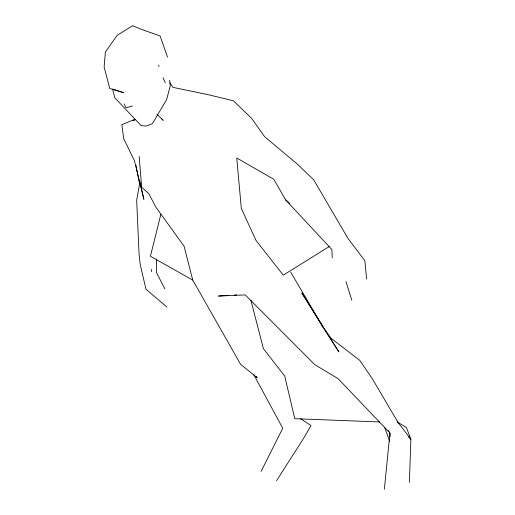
<?xml version="1.0" encoding="UTF-8"?>
<svg xmlns="http://www.w3.org/2000/svg" width="515" height="515" viewBox="0 0 515 515"><rect width="100%" height="100%" fill="white"/><g stroke="black" fill="none" stroke-linecap="round" stroke-linejoin="round"><path stroke-width="0.77" d="M156.451 259.058L156.36 272.358L164.877 288.934M409.386 482.343L410.873 439.218L406.432 427.54L397.155 421.907M384.351 489.25L389.964 433.083L388.271 430.495M160.86 214.311L150.412 256.283L192.764 280.096L240.595 364.305L257.21 377.765L256.335 376.433M261.15 471.347L282.741 428.255L253.663 374.411M276.574 480.682L303.547 438.452L310.989 425.577L300.412 418.534M329.265 246.531L283.276 275.152L256.071 240.524L241.329 208.466L236.739 157.976L273.871 179.349L285.58 199.82L331.866 249.563L332.246 257.828M134.512 120.053L133.089 120.767L135.001 119.287L121.823 124.669L123.703 138.683L134.454 160.764L143.878 199.331L139.713 180.726M132.49 106.032L126.027 107.77L124.141 103.914M228.757 295.378L218.495 296.048L245.217 294.908L314.684 364.569L338.213 378.77L389.964 433.083L390.061 436.849M234.28 295.018L236.643 294.863M379.568 421.952L294.78 418.689L284.705 375.989L263.442 348.719L250.863 300.194M166.963 307.043L145.97 289.224L140.164 264.182L139.063 254.017L136.668 200.193L139.552 183.932L135.96 165.251M285.58 199.82L289.829 203.483M157.081 114.394L163.113 120.349L161.639 118.476M408.652 436.952L410.873 439.218L398.159 422.622L372.197 378.57L359.818 360.416L331.048 338.246L323.703 328.3L338.915 351.912L301.854 292.964L320.343 322.866M169.892 82.761L172.879 87.357L208.028 94.638L233.392 100.792L251.507 118.231L264.704 136.797L297.335 164.098L313.79 179.954L347.889 238.265L364.852 260.732L366.603 278.956M321.18 324.225L323.285 327.624L290.73 272.152M163.049 77.81L165.27 82.748M384.634 427.276L389.688 441.387M167.51 57.081L160.075 35.934L141.792 29.516L132.587 25.75L117.15 35.335L105.356 52.144L104.127 67.002L109.766 88.471L123.755 92.7L112.553 89.044L114.8 97.811L141.116 125.621L146.215 126.033L152.382 123.735L166.66 99.537L170.227 85.908L169.699 80.308M345.983 281.576L351.822 300.277M192.764 280.096L184.055 246.176L155.794 207.056L148.738 193.518L141.677 187.293L139.166 156.463M158.697 65.025L158.993 66.454M151.436 269.371L151.751 271.759"/></g></svg>
